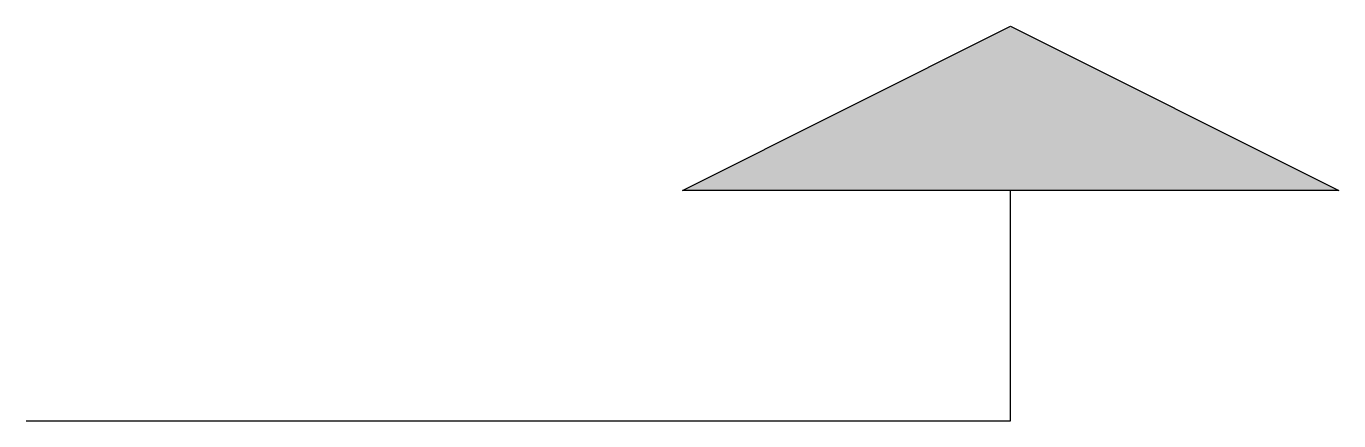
# Model space of a CAD drawing. Extents: x -15 to 5, y 0 to 6.
import ezdxf

# ---------------------------------------------------------------- set-up
doc = ezdxf.new("R2010")
doc.units = 0
doc.header["$LTSCALE"] = 10

msp = doc.modelspace()

# ---------------------------------------------------------------- hatches: boundary and pattern name
msp.add_hatch(color=256).paths.add_polyline_path([(0, 3.5), (-5, 3.5), (0, 6), (5, 3.5)])

# ---------------------------------------------------------------- linework, layer by layer
msp.add_lwpolyline([(0, 3.5), (-5, 3.5), (0, 6), (5, 3.5)], close=True)
msp.add_lwpolyline([(-15, 0), (0, 0), (0, 3.5)])

doc.saveas('drawing.dxf')
